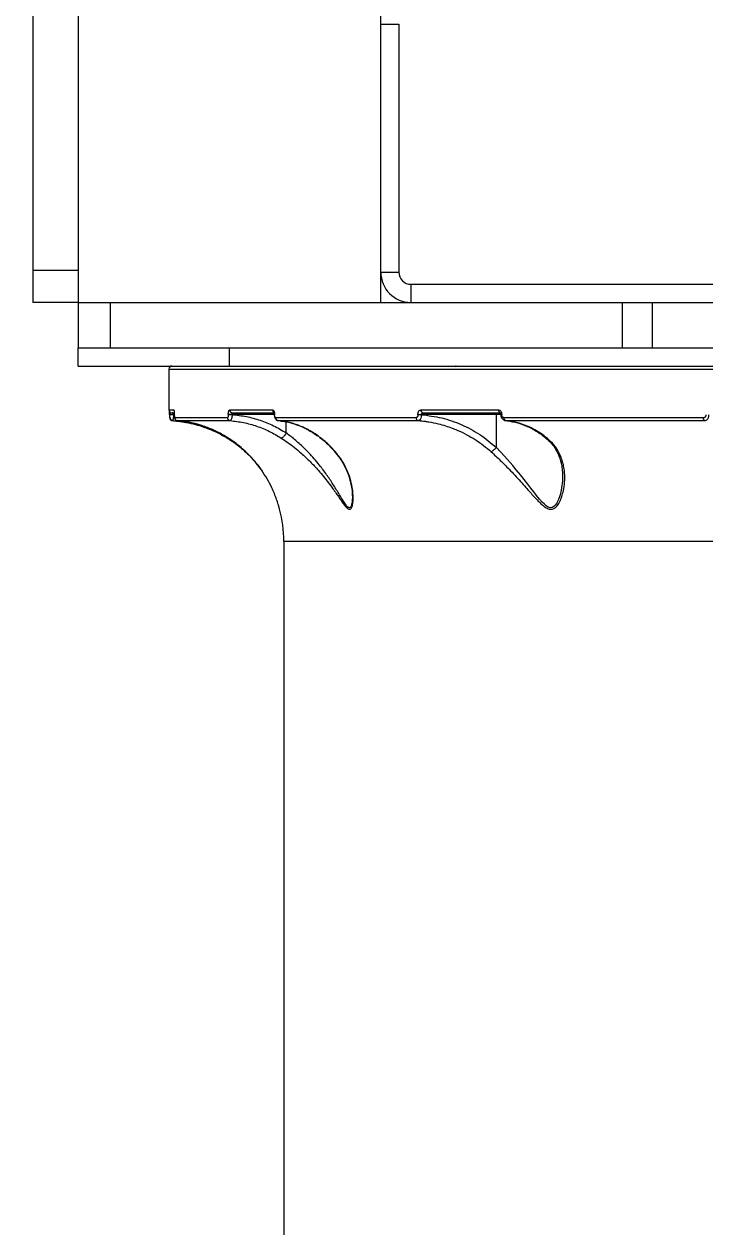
# Model space of a CAD drawing. Header units: millimetres. Extents: x -8045 to 6871, y -5915 to 5473.
# Drawn here: x -2394.7 to -2169.6, y 258.3 to 655.8 of the extents above; entities that cross this region are included whole.
import ezdxf

# ---------------------------------------------------------------- set-up
doc = ezdxf.new("R2010")
doc.units = ezdxf.units.MM
for name, color, linetype in [('DIKOM_ОБЪЕКТ', 7, 'Continuous'), ('DIKOM_РАЗМЕР_ЗОНА', 7, 'Continuous'), ('DIKOM_РАЗМЕР_ОБЪЕКТА', 7, 'Continuous')]:
    doc.layers.add(name, color=color, linetype=linetype)
doc.styles.add('style1', font='arial.ttf', dxfattribs={"width": 0.8})
doc.dimstyles.new('1-50', dxfattribs={"dimtxt": 300, "dimasz": 200, "dimexe": 100, "dimexo": 0, "dimgap": 100, "dimtad": 1, "dimtxsty": 'style1', "dimcen": 200, "dimclrd": 7, "dimclre": 7, "dimclrt": 7, "dimadec": 1, "dimazin": 2, "dimtfac": 1, "dimtmove": 0, "dimatfit": 2, "dimfxl": 0, "dimlwd": 25, "dimlwe": 18, "dimarcsym": 0})

# ---------------------------------------------------------------- blocks, each defined once
blk = doc.blocks.new('*D10')
at = {"layer": 'Defpoints', "color": 0, "linetype": 'Continuous', "transparency": 16777216}
for p in [(-1653.81, 3474.95), (-5616.46, -3083.4), (491.01, -3083.4)]:
    blk.add_point(p, dxfattribs=at)
at = {"layer": 'DIKOM_РАЗМЕР_ОБЪЕКТА', "color": 7, "linetype": 'Continuous', "lineweight": 18, "transparency": 16777216}
for p, q in [((-1653.81, 3474.95), (-5716.46, 3474.95)), ((491.01, -3083.4), (-5716.46, -3083.4))]:
    blk.add_line(p, q, dxfattribs=at)
at = {"layer": 'DIKOM_РАЗМЕР_ОБЪЕКТА', "color": 7, "linetype": 'Continuous', "lineweight": 25, "transparency": 16777216}
blk.add_line((-5616.46, 3274.95), (-5616.46, -2883.4), dxfattribs=at)
at = {"layer": 'DIKOM_РАЗМЕР_ОБЪЕКТА', "color": 7, "linetype": 'Continuous', "transparency": 16777216}
for points in [[(-5649.79, 3274.95), (-5583.12, 3274.95), (-5616.46, 3474.95)], [(-5649.79, -2883.4), (-5583.12, -2883.4), (-5616.46, -3083.4)]]:
    blk.add_solid(points, dxfattribs=at)
at = {"layer": 'DIKOM_РАЗМЕР_ОБЪЕКТА', "color": 7, "linetype": 'Continuous', "lineweight": 15, "transparency": 16777216, "insert": (-5869.63, -1326.86), "char_height": 300, "attachment_point": 5, "rotation": 90, "style": 'style1'}
blk.add_mtext('6550', dxfattribs=at)
blk = doc.blocks.new('*D12')
at = {"layer": 'Defpoints', "color": 0, "transparency": 16777216}
for p in [(-2189.61, 5472.65), (-7595.21, -5084.97), (-495.58, -5084.97)]:
    blk.add_point(p, dxfattribs=at)
at = {"layer": 'DIKOM_РАЗМЕР_ЗОНА', "color": 7, "lineweight": 18, "transparency": 16777216}
for p, q in [((-2189.61, 5472.65), (-7695.21, 5472.65)), ((-495.58, -5084.97), (-7695.21, -5084.97))]:
    blk.add_line(p, q, dxfattribs=at)
at = {"layer": 'DIKOM_РАЗМЕР_ЗОНА', "color": 7, "lineweight": 25, "transparency": 16777216}
blk.add_line((-7595.21, 5272.65), (-7595.21, -4884.97), dxfattribs=at)
at = {"layer": 'DIKOM_РАЗМЕР_ЗОНА', "color": 7, "transparency": 16777216}
for points in [[(-7628.55, 5272.65), (-7561.88, 5272.65), (-7595.21, 5472.65)], [(-7628.55, -4884.97), (-7561.88, -4884.97), (-7595.21, -5084.97)]]:
    blk.add_solid(points, dxfattribs=at)
at = {"layer": 'DIKOM_РАЗМЕР_ЗОНА', "color": 7, "transparency": 16777216, "insert": (-7848.38, -1452.59), "char_height": 300, "attachment_point": 5, "rotation": 90, "style": 'style1'}
blk.add_mtext('10550', dxfattribs=at)

msp = doc.modelspace()

# ---------------------------------------------------------------- linework, layer by layer
at = {"layer": 'DIKOM_ОБЪЕКТ', "color": 7, "linetype": 'Continuous', "lineweight": 15}
for p, q in [((-2391.813, 743.593), (-2391.813, 574.431)), ((-2376.813, 743.593), (-2376.813, 574.431)), ((-2276.813, 563.843), (-2276.813, 663.843)), ((-2276.813, 655.843), (-2270.813, 655.843)), ((-2270.813, 655.843), (-2270.813, 573.843)), ((-2376.813, 574.431), (-2391.813, 574.431)), ((-2391.813, 574.431), (-2391.813, 563.843)), ((-2376.813, 574.431), (-2376.813, 563.843)), ((-2276.813, 573.843), (-2270.813, 573.843)), ((-2266.813, 569.843), (-1586.813, 569.843)), ((-2266.813, 569.843), (-2266.813, 563.843)), ((-2376.813, 563.843), (-2391.813, 563.843)), ((-2376.813, 563.843), (-2376.813, 548.843)), ((-2376.813, 563.843), (-2366.225, 563.843)), ((-2366.225, 563.843), (-2366.225, 548.843)), ((-2366.225, 563.843), (-2197.062, 563.843)), ((-2197.062, 563.843), (-2197.062, 548.843)), ((-2197.062, 563.843), (-2187.076, 563.843)), ((-2187.076, 563.843), (-2187.076, 548.843)), ((-2187.076, 563.843), (-2026.813, 563.843)), ((-2376.813, 542.843), (-2376.813, 548.843)), ((-2376.813, 548.843), (-2366.225, 548.843)), ((-2366.225, 548.843), (-2197.062, 548.843)), ((-2326.813, 542.843), (-2326.813, 548.843)), ((-2197.062, 548.843), (-2187.076, 548.843)), ((-2187.076, 548.843), (-2026.813, 548.843)), ((-2376.813, 542.843), (-2326.813, 542.843)), ((-2346.813, 541.843), (-2346.813, 528.343)), ((-2346.813, 541.843), (-1927.815, 541.843)), ((-2326.813, 542.843), (-1526.813, 542.843)), ((-2346.813, 528.343), (-2345.216, 528.343)), ((-2346.645, 526.843), (-2346.645, 526.81)), ((-2346.645, 526.843), (-2345.31, 526.843)), ((-2346.645, 526.81), (-2345.31, 526.81)), ((-2345.31, 526.81), (-2345.31, 526.843)), ((-2345.055, 526.843), (-2345.31, 526.843)), ((-2345.31, 526.81), (-2345.018, 526.769)), ((-2345.055, 526.843), (-2345.055, 526.739)), ((-2345.05, 526.843), (-2345.055, 526.843)), ((-2345.05, 526.739), (-2345.055, 526.739)), ((-2345.053, 526.739), (-2345.049, 526.663)), ((-2345.05, 526.843), (-2345.05, 526.739)), ((-2344.94, 525.783), (-2327.51, 525.783)), ((-2344.018, 524.786), (-2326.626, 524.786)), ((-2327.208, 526.843), (-2327.208, 526.788)), ((-2327.208, 526.843), (-2325.924, 526.843)), ((-2325.924, 526.788), (-2327.208, 526.788)), ((-2326.751, 528.343), (-2312.55, 528.343)), ((-2325.924, 526.788), (-2325.924, 526.843)), ((-2312.006, 526.843), (-2325.924, 526.843)), ((-2312.006, 526.843), (-2312.006, 526.763)), ((-2311.923, 526.843), (-2312.006, 526.843)), ((-2311.923, 526.763), (-2312.006, 526.763)), ((-2311.923, 526.843), (-2311.923, 526.763)), ((-2311.512, 525.783), (-2265.125, 525.783)), ((-2311.041, 524.843), (-2310.694, 524.797)), ((-2310.663, 524.786), (-2264.378, 524.786)), ((-2264.515, 526.763), (-2264.515, 526.843)), ((-2264.515, 526.843), (-2263.384, 526.843)), ((-2263.384, 526.763), (-2264.515, 526.763)), ((-2263.575, 528.343), (-2237.854, 528.343)), ((-2238.583, 526.843), (-2263.384, 526.843)), ((-2263.384, 526.843), (-2263.384, 526.763)), ((-2238.583, 515.955), (-2238.583, 526.843)), ((-2237.103, 526.843), (-2238.583, 526.843)), ((-2237.103, 526.843), (-2237.103, 526.788)), ((-2237.103, 526.843), (-2236.842, 526.843)), ((-2236.842, 526.788), (-2237.103, 526.788)), ((-2236.842, 526.788), (-2236.842, 526.843)), ((-2236.163, 525.783), (-2170.185, 525.783)), ((-2235.48, 524.786), (-2235.786, 524.878)), ((-2235.48, 524.786), (-2169.648, 524.786)), ((-2308.044, 520.721), (-2308.042, 520.728)), ((-2308.042, 520.728), (-2308.042, 524.381)), ((-2292.043, 514.647), (-2291.781, 514.474)), ((-2238.584, 515.952), (-2238.583, 515.955)), ((-2317.682, 510.352), (-2315.999, 508.078)), ((-2286.209, 500.132), (-2286.203, 499.642)), ((-2308.813, 484.893), (-2308.813, 114.793)), ((-1988.661, 484.893), (-2308.813, 484.893))]:
    msp.add_line(p, q, dxfattribs=at)
at = {"layer": 'DIKOM_ОБЪЕКТ', "color": 7, "linetype": 'Continuous', "lineweight": 15, "flags": 128}
msp.add_lwpolyline([(-2216.732, 506.548), (-2216.731, 506.466), (-2216.731, 506.41), (-2216.736, 506.003), (-2216.783, 504.902), (-2216.854, 504.036), (-2216.933, 503.334), (-2217.183, 501.773), (-2217.541, 500.243), (-2218.027, 498.773), (-2218.674, 497.438), (-2219.112, 496.823), (-2219.566, 496.386), (-2220.155, 496.08), (-2220.78, 496.028), (-2221.424, 496.216), (-2221.769, 496.397), (-2222.128, 496.637), (-2222.739, 497.141), (-2223.412, 497.806), (-2224.365, 498.878), (-2225.313, 500.038), (-2226.264, 501.251), (-2227.223, 502.496), (-2228.211, 503.782), (-2229.422, 505.346), (-2230.654, 506.907), (-2232.004, 508.576), (-2233.195, 510.006), (-2235.853, 513.048), (-2238.584, 515.952), (-2238.584, 515.952)], dxfattribs=at)
at = {"layer": 'DIKOM_ОБЪЕКТ', "color": 7, "linetype": 'Continuous', "lineweight": 15}
for centre, radius, start, end in [((-2266.813, 573.843), 10, 180, 270), ((-2266.813, 573.843), 4, 180, 270), ((-2345.813, 541.843), 1, 90, 180), ((-2251.88, 542.423), 0.424, 97.79243, 156.55804), ((-2345.813, 528.343), 1, 180, 270), ((-2345.612, 525.782), 1, 179.97658, 265.80014), ((-2344.213, 528.343), 1.004, 180.00529, 206.68681), ((-2343.942, 525.781), 0.998, 179.88993, 265.6658), ((-2326.529, 525.763), 0.982, 178.81516, 264.31063), ((-2325.774, 528.32), 0.977, 178.64458, 268.55355), ((-2311.538, 528.325), 1.012, 178.99764, 237.80212), ((-2310.545, 525.746), 0.968, 177.84736, 262.96039), ((-2264.191, 525.704), 0.937, 175.16253, 258.47639), ((-2262.661, 528.253), 0.917, 174.41655, 263.02957), ((-2236.908, 528.246), 0.951, 174.15064, 248.11262), ((-2235.243, 525.68), 0.925, 173.59401, 255.18436), ((-2169.269, 525.633), 0.928, 170.70422, 245.89974), ((-2348.813, 484.893), 40, 0, 15.47985)]:
    msp.add_arc(centre, radius, start, end, dxfattribs=at)
for points, knots in [([(-2346.644, 526.843), (-2346.644, 526.945), (-2346.645, 527.149), (-2346.648, 527.438), (-2346.651, 527.673), (-2346.654, 527.79), (-2346.656, 527.835)], [0, 0, 0, 0, 0.2765699, 0.554815, 0.8293496, 1, 1, 1, 1]), ([(-2346.394, 527.123), (-2346.417, 527.117), (-2346.491, 527.094), (-2346.573, 527.013), (-2346.607, 526.9), (-2346.624, 526.843)], [0, 0, 0, 0, 0.1770034, 0.5788171, 1, 1, 1, 1]), ([(-2346.624, 526.81), (-2346.621, 526.602), (-2346.613, 526.184), (-2346.513, 525.675), (-2346.339, 525.305), (-2346.145, 525.063), (-2345.905, 524.883), (-2345.716, 524.839), (-2345.624, 524.818)], [0, 0, 0, 0, 0.2357878, 0.4760912, 0.6048619, 0.7375459, 0.8711652, 1, 1, 1, 1]), ([(-2345.652, 527.343), (-2345.709, 527.343), (-2345.806, 527.343), (-2345.279, 527.343), (-2345.061, 527.343)], [0, 0, 0, 0, 0.5875892, 1, 1, 1, 1]), ([(-2345.31, 526.843), (-2345.312, 526.883), (-2345.317, 526.967), (-2345.349, 527.074), (-2345.395, 527.163), (-2345.464, 527.254), (-2345.564, 527.327), (-2345.646, 527.338), (-2345.687, 527.343)], [0, 0, 0, 0, 0.1200215, 0.2511358, 0.3671812, 0.5009283, 0.7498895, 1, 1, 1, 1]), ([(-2345.31, 526.81), (-2345.315, 526.67), (-2345.325, 526.393), (-2345.356, 525.998), (-2345.397, 525.641), (-2345.463, 525.239), (-2345.562, 524.863), (-2345.644, 524.811), (-2345.685, 524.786)], [0, 0, 0, 0, 0.1298877, 0.2575914, 0.3846603, 0.5094801, 0.7556148, 1, 1, 1, 1]), ([(-2345.685, 524.786), (-2345.064, 524.732), (-2343.549, 524.602), (-2340.993, 524.206), (-2338.22, 523.58), (-2335.691, 522.826), (-2334.216, 522.271), (-2333.568, 522.027)], [0, 0, 0, 0, 0.1503505, 0.3668163, 0.6226173, 0.8340719, 1, 1, 1, 1]), ([(-2345.216, 528.343), (-2345.197, 528.325), (-2345.159, 528.289), (-2345.113, 528.037), (-2345.083, 527.746), (-2345.065, 527.477), (-2345.053, 527.173), (-2345.051, 526.952), (-2345.05, 526.843)], [0, 0, 0, 0, 0.2495974, 0.4993507, 0.6272952, 0.7499169, 0.8763442, 1, 1, 1, 1]), ([(-2345.05, 526.739), (-2345.05, 526.669), (-2345.049, 526.529), (-2345.041, 526.333), (-2345.03, 526.161), (-2345.01, 525.975), (-2344.98, 525.816), (-2344.954, 525.794), (-2344.94, 525.783)], [0, 0, 0, 0, 0.1242641, 0.2500887, 0.3726019, 0.5005315, 0.7502984, 1, 1, 1, 1]), ([(-2344.969, 525.827), (-2344.964, 525.76), (-2344.957, 525.664), (-2344.91, 525.586), (-2344.896, 525.562)], [0, 0, 0, 0, 0.6973854, 1, 1, 1, 1]), ([(-2316.27, 508.5), (-2316.841, 509.271), (-2318.018, 510.864), (-2320.005, 513.091), (-2321.952, 514.989), (-2323.816, 516.579), (-2325.485, 517.855), (-2327.235, 519.05), (-2329.599, 520.482), (-2332.652, 522.005), (-2336.379, 523.378), (-2340.171, 524.354), (-2342.733, 524.641), (-2344.018, 524.786)], [0, 0, 0, 0, 0.0781094, 0.161334, 0.2497934, 0.3106115, 0.3750514, 0.4356369, 0.5007506, 0.626281, 0.7508217, 0.8751052, 1, 1, 1, 1]), ([(-2327.208, 526.788), (-2327.213, 526.656), (-2327.222, 526.393), (-2327.292, 526.06), (-2327.392, 525.828), (-2327.471, 525.798), (-2327.51, 525.783)], [0, 0, 0, 0, 0.2507709, 0.5001045, 0.7499653, 1, 1, 1, 1]), ([(-2327.208, 526.843), (-2327.201, 527.04), (-2327.187, 527.434), (-2327.082, 527.929), (-2326.931, 528.275), (-2326.811, 528.32), (-2326.751, 528.343)], [0, 0, 0, 0, 0.2505354, 0.500205, 0.7499953, 1, 1, 1, 1]), ([(-2325.924, 526.788), (-2325.942, 526.525), (-2325.979, 526.001), (-2326.148, 525.339), (-2326.374, 524.875), (-2326.542, 524.815), (-2326.626, 524.786)], [0, 0, 0, 0, 0.249776, 0.4995466, 0.7495635, 1, 1, 1, 1]), ([(-2326.626, 524.786), (-2325.138, 524.616), (-2322.161, 524.276), (-2317.802, 523.048), (-2313.594, 521.357), (-2310.987, 519.794), (-2309.694, 519.018)], [0, 0, 0, 0, 0.2499499, 0.4998941, 0.7517972, 1, 1, 1, 1]), ([(-2325.924, 526.843), (-2325.922, 526.906), (-2325.92, 527.003), (-2325.904, 527.119), (-2325.886, 527.211), (-2325.862, 527.283), (-2325.831, 527.333), (-2325.81, 527.339), (-2325.799, 527.343)], [0, 0, 0, 0, 0.2400558, 0.3677004, 0.5000152, 0.6877608, 0.8284185, 1, 1, 1, 1]), ([(-2325.924, 526.788), (-2324.356, 526.613), (-2321.225, 526.264), (-2316.639, 524.985), (-2312.19, 523.21), (-2309.426, 521.556), (-2308.042, 520.728)], [0, 0, 0, 0, 0.2493777, 0.4979435, 0.7487704, 1, 1, 1, 1]), ([(-2325.799, 527.343), (-2323.668, 527.343), (-2319.525, 527.343), (-2314.496, 527.343), (-2312.054, 527.343)], [0, 0, 0, 0, 0.5144083, 1, 1, 1, 1]), ([(-2312.55, 528.343), (-2312.47, 528.321), (-2312.31, 528.279), (-2312.136, 527.997), (-2312.03, 527.697), (-2311.97, 527.433), (-2311.931, 527.145), (-2311.926, 526.943), (-2311.923, 526.843)], [0, 0, 0, 0, 0.2500035, 0.4991464, 0.624828, 0.7494677, 0.874886, 1, 1, 1, 1]), ([(-2312.067, 527.47), (-2312.07, 527.47), (-2312.08, 527.47), (-2312.067, 527.415), (-2312.043, 527.292), (-2312.014, 527.096), (-2312.009, 526.929), (-2312.006, 526.843)], [0, 0, 0, 0, 0.0744972, 0.2818114, 0.5027187, 0.7409706, 1, 1, 1, 1]), ([(-2312.006, 526.763), (-2312.001, 526.613), (-2311.988, 526.281), (-2311.846, 525.733), (-2311.573, 525.276), (-2311.226, 524.965), (-2310.999, 524.878), (-2310.881, 524.832)], [0, 0, 0, 0, 0.1792704, 0.3970253, 0.6685272, 0.8274934, 1, 1, 1, 1]), ([(-2311.512, 525.783), (-2311.565, 525.796), (-2311.671, 525.824), (-2311.785, 526.008), (-2311.855, 526.205), (-2311.893, 526.377), (-2311.919, 526.566), (-2311.922, 526.697), (-2311.923, 526.763)], [0, 0, 0, 0, 0.2500737, 0.4992046, 0.6248977, 0.7494856, 0.8746893, 1, 1, 1, 1]), ([(-2291.781, 514.474), (-2292.203, 514.947), (-2293.069, 515.914), (-2294.47, 517.275), (-2295.91, 518.527), (-2297.399, 519.671), (-2298.944, 520.72), (-2300.362, 521.554), (-2301.644, 522.218), (-2302.79, 522.751), (-2304.105, 523.285), (-2305.675, 523.823), (-2307.196, 524.23), (-2308.484, 524.49), (-2309.552, 524.665), (-2310.24, 524.74), (-2310.663, 524.786)], [0, 0, 0, 0, 0.0796061, 0.1630019, 0.2502057, 0.3277917, 0.4112919, 0.5007239, 0.5515653, 0.6100792, 0.6762749, 0.7501619, 0.8443874, 0.9003105, 0.9385594, 1, 1, 1, 1]), ([(-2310.044, 524.711), (-2309.578, 524.657), (-2308.176, 524.493), (-2305.723, 523.867), (-2302.568, 522.71), (-2299.12, 520.861), (-2295.445, 518.227), (-2293.156, 515.806), (-2291.953, 514.534)], [0, 0, 0, 0, 0.0704148, 0.2121383, 0.3756082, 0.5625027, 0.7702395, 1, 1, 1, 1]), ([(-2264.515, 526.763), (-2264.517, 526.697), (-2264.521, 526.565), (-2264.559, 526.376), (-2264.617, 526.204), (-2264.721, 526.007), (-2264.891, 525.824), (-2265.047, 525.796), (-2265.125, 525.783)], [0, 0, 0, 0, 0.1257267, 0.2510889, 0.3758694, 0.5013246, 0.7505059, 1, 1, 1, 1]), ([(-2264.515, 526.843), (-2264.511, 526.943), (-2264.504, 527.145), (-2264.445, 527.434), (-2264.355, 527.698), (-2264.196, 527.997), (-2263.935, 528.279), (-2263.695, 528.322), (-2263.575, 528.343)], [0, 0, 0, 0, 0.1252651, 0.2510431, 0.3755219, 0.5012938, 0.7504991, 1, 1, 1, 1]), ([(-2263.384, 526.763), (-2263.408, 526.5), (-2263.456, 525.976), (-2263.698, 525.324), (-2264.018, 524.878), (-2264.258, 524.816), (-2264.378, 524.786)], [0, 0, 0, 0, 0.2537174, 0.5054504, 0.7541401, 1, 1, 1, 1]), ([(-2264.378, 524.786), (-2263.645, 524.72), (-2262.481, 524.617), (-2260.3, 524.295), (-2258.014, 523.835), (-2255.47, 523.129), (-2253.366, 522.408), (-2251.018, 521.469), (-2248.452, 520.24), (-2245.536, 518.529), (-2242.826, 516.649), (-2241.124, 515.183), (-2240.302, 514.474)], [0, 0, 0, 0, 0.0834541, 0.1325795, 0.2499233, 0.3473689, 0.4310399, 0.5009635, 0.6323542, 0.7505572, 0.8795233, 1, 1, 1, 1]), ([(-2263.384, 526.843), (-2263.382, 526.877), (-2263.376, 526.949), (-2263.333, 527.052), (-2263.264, 527.147), (-2263.149, 527.247), (-2262.981, 527.326), (-2262.842, 527.337), (-2262.773, 527.343)], [0, 0, 0, 0, 0.1100228, 0.2280289, 0.357493, 0.5007921, 0.749976, 1, 1, 1, 1]), ([(-2263.384, 526.763), (-2261.128, 526.476), (-2256.612, 525.9), (-2250.114, 523.617), (-2243.963, 520.416), (-2240.376, 517.442), (-2238.583, 515.955)], [0, 0, 0, 0, 0.2496525, 0.4994926, 0.7498098, 1, 1, 1, 1]), ([(-2262.773, 527.343), (-2258.684, 527.343), (-2250.507, 527.343), (-2241.578, 527.343), (-2237.114, 527.343)], [0, 0, 0, 0, 0.4999996, 1, 1, 1, 1]), ([(-2238.421, 527.343), (-2238.442, 527.335), (-2238.485, 527.32), (-2238.539, 527.204), (-2238.576, 527.039), (-2238.581, 526.908), (-2238.583, 526.843)], [0, 0, 0, 0, 0.2500242, 0.5000049, 0.7499958, 1, 1, 1, 1]), ([(-2237.854, 528.343), (-2237.722, 528.32), (-2237.457, 528.275), (-2237.123, 527.929), (-2236.888, 527.434), (-2236.857, 527.04), (-2236.842, 526.843)], [0, 0, 0, 0, 0.2500057, 0.4997828, 0.7494601, 1, 1, 1, 1]), ([(-2237.25, 527.37), (-2237.25, 527.372), (-2237.253, 527.383), (-2237.217, 527.348), (-2237.175, 527.263), (-2237.14, 527.16), (-2237.11, 527.02), (-2237.106, 526.903), (-2237.103, 526.843)], [0, 0, 0, 0, 0.0839507, 0.3459911, 0.4909706, 0.6473062, 0.8163537, 1, 1, 1, 1]), ([(-2237.103, 526.788), (-2237.082, 526.544), (-2237.04, 526.072), (-2236.723, 525.463), (-2236.297, 525.025), (-2235.941, 524.896), (-2235.773, 524.835)], [0, 0, 0, 0, 0.2793175, 0.5418416, 0.7840155, 1, 1, 1, 1]), ([(-2236.163, 525.783), (-2236.252, 525.798), (-2236.429, 525.828), (-2236.654, 526.06), (-2236.81, 526.393), (-2236.831, 526.656), (-2236.842, 526.788)], [0, 0, 0, 0, 0.250065, 0.4998867, 0.7492426, 1, 1, 1, 1]), ([(-2235.91, 524.843), (-2234.713, 524.685), (-2232.31, 524.368), (-2228.801, 523.155), (-2225.402, 521.462), (-2223.302, 519.886), (-2222.25, 519.097)], [0, 0, 0, 0, 0.2491872, 0.5004359, 0.7498095, 1, 1, 1, 1]), ([(-2221.849, 519.018), (-2222.461, 519.488), (-2223.768, 520.492), (-2225.956, 521.832), (-2228.681, 523.161), (-2231.887, 524.275), (-2234.282, 524.615), (-2235.48, 524.786)], [0, 0, 0, 0, 0.1471501, 0.3139295, 0.5003321, 0.7501607, 1, 1, 1, 1]), ([(-2170.185, 525.783), (-2170.071, 525.794), (-2169.842, 525.816), (-2169.577, 525.974), (-2169.403, 526.16), (-2169.302, 526.332), (-2169.232, 526.528), (-2169.224, 526.669), (-2169.22, 526.739)], [0, 0, 0, 0, 0.2487672, 0.4982699, 0.6262962, 0.7492527, 0.8753061, 1, 1, 1, 1]), ([(-2169.648, 524.786), (-2169.497, 524.813), (-2169.188, 524.87), (-2168.835, 525.202), (-2168.599, 525.578), (-2168.454, 525.924), (-2168.351, 526.318), (-2168.33, 526.598), (-2168.32, 526.739)], [0, 0, 0, 0, 0.232347, 0.4741847, 0.6010994, 0.7316448, 0.8645997, 1, 1, 1, 1]), ([(-2333.568, 522.027), (-2333.528, 522.018), (-2333.446, 521.999), (-2333.322, 522.041), (-2333.237, 522.114), (-2333.213, 522.134)], [0, 0, 0, 0, 0.3998334, 0.8282761, 1, 1, 1, 1]), ([(-2333.568, 522.027), (-2332.969, 521.782), (-2331.762, 521.287), (-2329.956, 520.409), (-2328.175, 519.433), (-2326.293, 518.266), (-2324.307, 516.863), (-2322.261, 515.191), (-2320.035, 513.116), (-2318.67, 511.53), (-2317.87, 510.599)], [0, 0, 0, 0, 0.1001846, 0.2018529, 0.3005566, 0.4017387, 0.5297156, 0.66285, 0.8022602, 1, 1, 1, 1]), ([(-2308.044, 520.721), (-2308.128, 520.582), (-2308.335, 520.241), (-2308.665, 519.807), (-2308.987, 519.452), (-2309.255, 519.211), (-2309.508, 519.045), (-2309.631, 519.027), (-2309.694, 519.018)], [0, 0, 0, 0, 0.1543571, 0.3790458, 0.5183746, 0.6720704, 0.8349009, 1, 1, 1, 1]), ([(-2309.694, 519.018), (-2308.978, 518.541), (-2307.518, 517.567), (-2305.312, 515.892), (-2302.804, 513.799), (-2300.101, 511.254), (-2297.655, 508.633), (-2295.672, 506.29), (-2294.09, 504.278), (-2292.716, 502.413), (-2291.554, 500.761), (-2290.528, 499.268), (-2289.586, 497.903), (-2288.816, 496.857), (-2288.246, 496.192), (-2287.67, 495.639), (-2287.139, 495.404), (-2286.715, 495.61), (-2286.464, 495.94), (-2286.266, 496.413), (-2286.049, 497.257), (-2285.909, 498.658), (-2285.954, 500.594), (-2286.244, 502.968), (-2286.879, 505.696), (-2288.019, 508.72), (-2289.576, 511.69), (-2291.045, 513.545), (-2291.781, 514.474)], [0, 0, 0, 0, 0.0399763, 0.0815407, 0.1251086, 0.1871838, 0.2496235, 0.2907699, 0.3324812, 0.3734636, 0.405904, 0.4359222, 0.4695476, 0.4983064, 0.514744, 0.5296793, 0.5610926, 0.5763339, 0.5925662, 0.607561, 0.6240928, 0.6638548, 0.7068452, 0.7497494, 0.8121322, 0.8743393, 0.9370958, 1, 1, 1, 1]), ([(-2286.203, 499.642), (-2286.199, 499.464), (-2286.186, 498.786), (-2286.266, 497.912), (-2286.417, 497.082), (-2286.588, 496.54), (-2286.816, 496.153), (-2287.121, 495.977), (-2287.421, 496.052), (-2287.685, 496.232), (-2287.953, 496.478), (-2288.303, 496.894), (-2288.863, 497.684), (-2289.583, 498.84), (-2290.463, 500.314), (-2291.383, 501.843), (-2292.345, 503.396), (-2293.353, 504.956), (-2294.439, 506.559), (-2295.554, 508.112), (-2296.871, 509.847), (-2298.364, 511.683), (-2300.124, 513.67), (-2302.277, 515.893), (-2304.904, 518.332), (-2306.997, 519.924), (-2308.044, 520.721)], [0, 0, 0, 0, 0.0167737, 0.0638261, 0.0890267, 0.1111683, 0.1359594, 0.1586151, 0.1814697, 0.1934576, 0.2060151, 0.2280146, 0.2530431, 0.2997987, 0.3464812, 0.393362, 0.4400665, 0.4865602, 0.5329581, 0.5832995, 0.6258933, 0.6899462, 0.7517382, 0.8126473, 0.9062446, 1, 1, 1, 1]), ([(-2240.302, 514.474), (-2239.299, 513.55), (-2237.293, 511.7), (-2234.685, 509.068), (-2232.471, 506.727), (-2230.63, 504.712), (-2228.962, 502.842), (-2227.489, 501.178), (-2226.139, 499.672), (-2224.84, 498.278), (-2223.718, 497.189), (-2222.841, 496.463), (-2221.916, 495.827), (-2220.971, 495.449), (-2220.078, 495.503), (-2219.479, 495.744), (-2218.94, 496.15), (-2218.239, 496.923), (-2217.477, 498.274), (-2216.787, 500.178), (-2216.237, 502.535), (-2215.946, 505.254), (-2216.037, 507.947), (-2216.42, 510.261), (-2216.97, 512.196), (-2217.913, 514.398), (-2219.379, 516.762), (-2221.043, 518.282), (-2221.849, 519.018)], [0, 0, 0, 0, 0.0626391, 0.1252899, 0.1665068, 0.2082748, 0.2494068, 0.2817629, 0.3119827, 0.345483, 0.374456, 0.3909847, 0.4059779, 0.4373838, 0.4528837, 0.4689934, 0.4839704, 0.5004512, 0.5398824, 0.58273, 0.6256343, 0.6878833, 0.7498859, 0.7919028, 0.8336245, 0.8747445, 0.9394042, 1, 1, 1, 1]), ([(-2222.357, 519.15), (-2221.663, 518.54), (-2220.338, 517.373), (-2219.053, 515.519), (-2218.219, 513.924), (-2217.738, 512.701), (-2217.402, 511.648), (-2217.098, 510.44), (-2216.801, 508.721), (-2216.756, 507.334), (-2216.731, 506.545)], [0, 0, 0, 0, 0.1799165, 0.3437727, 0.4714309, 0.5637196, 0.6251295, 0.7108326, 0.8357437, 1, 1, 1, 1]), ([(-2222.316, 519.168), (-2222.265, 519.129), (-2222.139, 519.032), (-2221.957, 519.023), (-2221.849, 519.018)], [0, 0, 0, 0, 0.4059256, 1, 1, 1, 1]), ([(-2292.07, 514.639), (-2291.465, 513.91), (-2290.291, 512.495), (-2289.053, 510.397), (-2288.183, 508.604), (-2287.61, 507.157), (-2287.149, 505.784), (-2286.717, 504.184), (-2286.3, 502.068), (-2286.229, 500.509), (-2286.19, 499.648)], [0, 0, 0, 0, 0.157052, 0.3045633, 0.4221695, 0.5101684, 0.5843977, 0.6893492, 0.8282419, 1, 1, 1, 1]), ([(-2238.584, 515.952), (-2238.726, 515.787), (-2239.02, 515.445), (-2239.507, 514.986), (-2239.966, 514.631), (-2240.192, 514.525), (-2240.302, 514.474)], [0, 0, 0, 0, 0.242668, 0.4999894, 0.7573202, 1, 1, 1, 1]), ([(-2310.263, 495.57), (-2310.256, 495.544), (-2310.238, 495.475), (-2310.302, 495.717), (-2310.396, 496.063), (-2310.534, 496.552), (-2310.783, 497.393), (-2311.23, 498.764), (-2311.94, 500.642), (-2312.952, 502.934), (-2314.316, 505.578), (-2315.618, 507.524), (-2316.27, 508.5)], [0, 0, 0, 0, 0.0290405, 0.0761924, 0.1269018, 0.1731144, 0.2238622, 0.347955, 0.4809687, 0.6130768, 0.8059654, 1, 1, 1, 1])]:
    msp.add_open_spline(points, degree=3, knots=knots, dxfattribs=at)

# ---------------------------------------------------------------- dimensions: what is measured, and where the dimension line sits
at = {"layer": 'DIKOM_РАЗМЕР_ЗОНА'}
dim = msp.add_linear_dim(base=(-7595.212, -5084.969), p1=(-2189.606, 5472.652), p2=(-495.584, -5084.969), angle=90, text='10550', dimstyle='1-50', dxfattribs=at)
dim.commit()
dim.dimension.update_dxf_attribs({"geometry": '*D12', "text_midpoint": (-7595.212, -1452.593), "dimtype": 160})
at = {"layer": 'DIKOM_РАЗМЕР_ОБЪЕКТА', "color": 7, "linetype": 'Continuous', "lineweight": 15}
dim = msp.add_linear_dim(base=(-5616.456, -3083.398), p1=(-1653.813, 3474.95), p2=(491.015, -3083.398), angle=90, text='6550', dimstyle='1-50', dxfattribs=at)
dim.commit()
dim.dimension.update_dxf_attribs({"geometry": '*D10', "text_midpoint": (-5616.456, -1326.858), "dimtype": 160})

doc.saveas('drawing.dxf')
